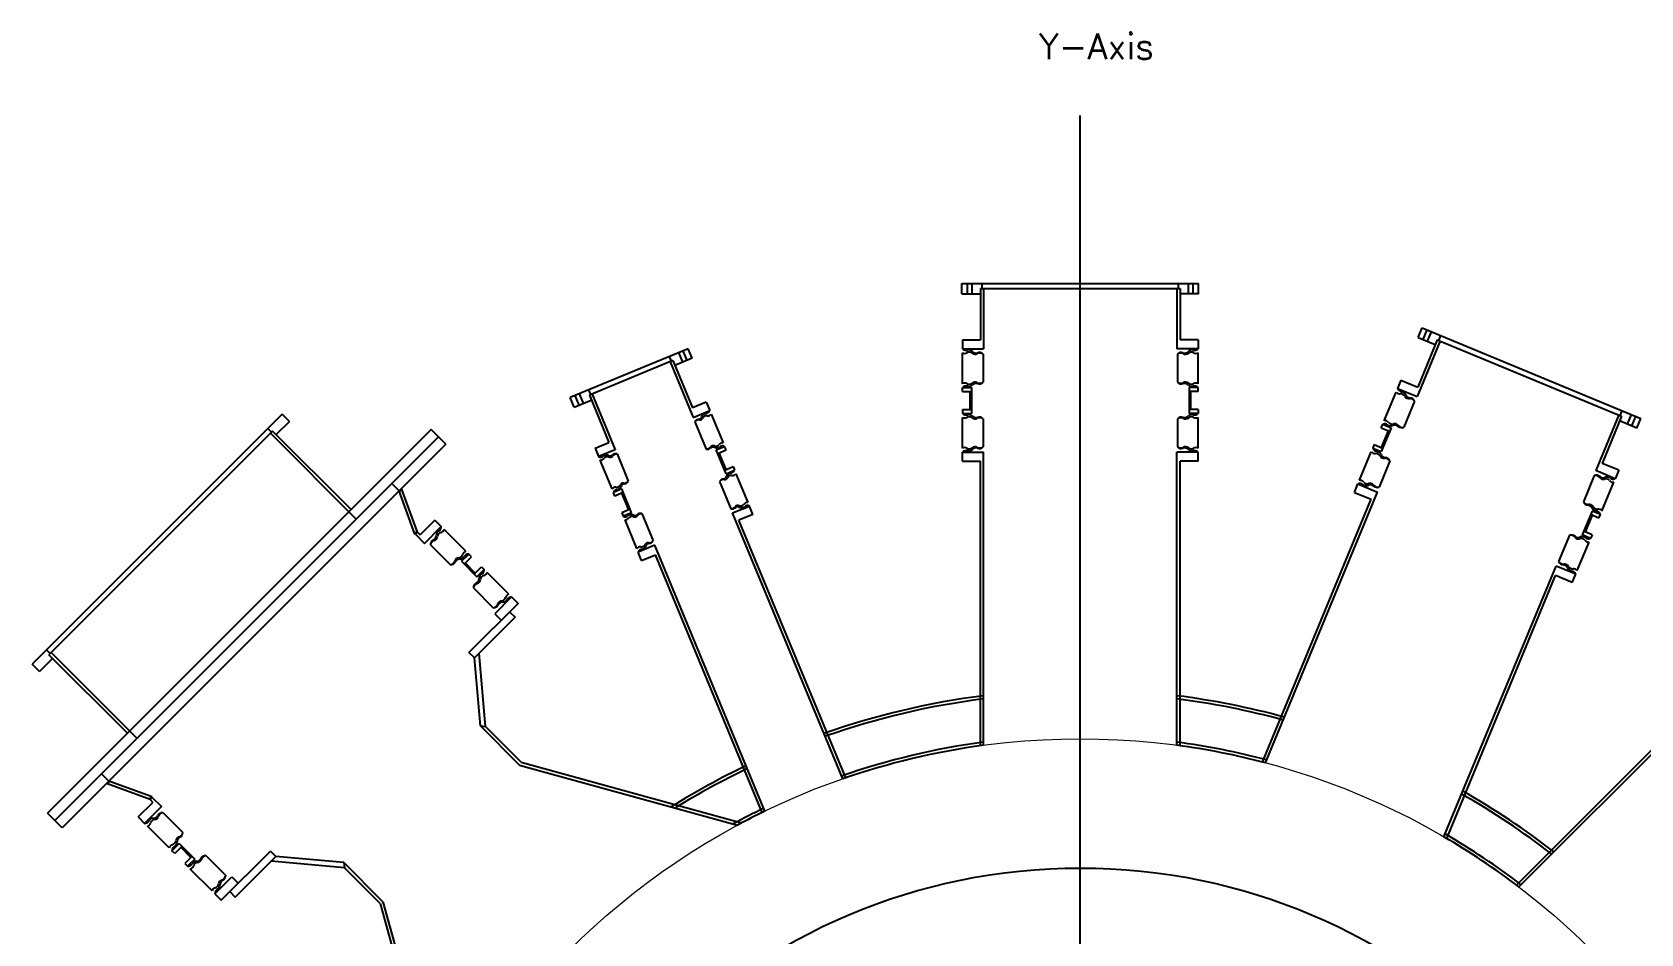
# Model space of a CAD drawing. Header units: millimetres. Extents: x -4562 to 17216, y -5211 to 6025.
# Drawn here: x -4056 to 2169, y 2045 to 5534 of the extents above; entities that cross this region are included whole.
import ezdxf
from ezdxf.lldxf.tags import DXFTag

# ---------------------------------------------------------------- set-up
doc = ezdxf.new("R2010")
doc.units = ezdxf.units.MM
for name, color, linetype in [('C', 1, 'CENTER'), ('D', 6, 'HIDDEN'), ('VV', 4, 'PHANTOM'), ('도면층7', 7, 'Continuous')]:
    doc.layers.add(name, color=color, linetype=linetype)
doc.styles.add('s', font='romans.shx', dxfattribs={"width": 0.75, "oblique": 10, "bigfont": 'whgtxt.shx'})
doc.styles.get("Standard").update_dxf_attribs({"font": 'txt.shx', "bigfont": 'whgtxt.shx'})
tags = doc.linetypes.add('CENTER', pattern=[50.8, 31.75, -6.35, 6.35, -6.35]).pattern_tags.tags
tags[10:11] = [DXFTag(74, 4), DXFTag(75, 0), DXFTag(340, '0'), DXFTag(46, 1.0), DXFTag(50, 0.0), DXFTag(44, 0.0), DXFTag(45, 0.0)]
tags[8:9] = [DXFTag(74, 4), DXFTag(75, 0), DXFTag(340, '0'), DXFTag(46, 1.0), DXFTag(50, 0.0), DXFTag(44, 0.0), DXFTag(45, 0.0)]
tags[6:7] = [DXFTag(74, 4), DXFTag(75, 0), DXFTag(340, '0'), DXFTag(46, 1.0), DXFTag(50, 0.0), DXFTag(44, 0.0), DXFTag(45, 0.0)]
tags[4:5] = [DXFTag(74, 4), DXFTag(75, 0), DXFTag(340, '0'), DXFTag(46, 1.0), DXFTag(50, 0.0), DXFTag(44, 0.0), DXFTag(45, 0.0)]
tags = doc.linetypes.add('HIDDEN', pattern=[3, 2, -1]).pattern_tags.tags
tags[6:7] = [DXFTag(74, 4), DXFTag(75, 0), DXFTag(340, '0'), DXFTag(46, 1.0), DXFTag(50, 0.0), DXFTag(44, 0.0), DXFTag(45, 0.0)]
tags[4:5] = [DXFTag(74, 4), DXFTag(75, 0), DXFTag(340, '0'), DXFTag(46, 1.0), DXFTag(50, 0.0), DXFTag(44, 0.0), DXFTag(45, 0.0)]
tags = doc.linetypes.add('PHANTOM', pattern=[17.5, 10, -1.5, 1.5, -1.5, 1.5, -1.5]).pattern_tags.tags
tags[14:15] = [DXFTag(74, 4), DXFTag(75, 0), DXFTag(340, '0'), DXFTag(46, 1.0), DXFTag(50, 0.0), DXFTag(44, 0.0), DXFTag(45, 0.0)]
tags[12:13] = [DXFTag(74, 4), DXFTag(75, 0), DXFTag(340, '0'), DXFTag(46, 1.0), DXFTag(50, 0.0), DXFTag(44, 0.0), DXFTag(45, 0.0)]
tags[10:11] = [DXFTag(74, 4), DXFTag(75, 0), DXFTag(340, '0'), DXFTag(46, 1.0), DXFTag(50, 0.0), DXFTag(44, 0.0), DXFTag(45, 0.0)]
tags[8:9] = [DXFTag(74, 4), DXFTag(75, 0), DXFTag(340, '0'), DXFTag(46, 1.0), DXFTag(50, 0.0), DXFTag(44, 0.0), DXFTag(45, 0.0)]
tags[6:7] = [DXFTag(74, 4), DXFTag(75, 0), DXFTag(340, '0'), DXFTag(46, 1.0), DXFTag(50, 0.0), DXFTag(44, 0.0), DXFTag(45, 0.0)]
tags[4:5] = [DXFTag(74, 4), DXFTag(75, 0), DXFTag(340, '0'), DXFTag(46, 1.0), DXFTag(50, 0.0), DXFTag(44, 0.0), DXFTag(45, 0.0)]
doc.dimstyles.new('AM_ISO$2', dxfattribs={"dimtxt": 3, "dimasz": 2.5, "dimexe": 1, "dimexo": 1, "dimgap": 1, "dimtad": 1, "dimdsep": 46, "dimtxsty": 's', "dimcen": 0, "dimclrd": 4, "dimclre": 4, "dimclrt": 3, "dimazin": 2, "dimtp": 0.1, "dimtm": 0.1, "dimtfac": 0.71, "dimtmove": 0, "dimatfit": 3, "dimfxl": 1, "dimlwd": 25, "dimlwe": 25, "dimarcsym": 0})

# ---------------------------------------------------------------- blocks, each defined once
blk = doc.blocks.new('*D153')
at = {"layer": 'D', "color": 4, "lineweight": 25}
blk.add_line((13177.5, 3545.3), (13817.5, 3782), dxfattribs=at)
blk.add_arc((3714.3, 44.7), 10737.3, 20.76691, 23.83309, dxfattribs=at)
at = {"layer": 'D', "color": 4}
for points in [[(13522.7, 4377.5), (13549.3, 4389.4), (13500.3, 4463.3)], [(13767.7, 3857), (13740.3, 3846.7), (13784.7, 3769.9)]]:
    blk.add_solid(points, dxfattribs=at)
at = {"layer": 'Defpoints', "color": 0}
for p in [(14488.2, 4909.4), (13695.3, 4003.2), (13144.6, 3533.1), (603, -1106.1), (-1447.7, -2286)]:
    blk.add_point(p, dxfattribs=at)
at = {"layer": 'D', "color": 3, "insert": (13729.5, 4152.3), "char_height": 105, "attachment_point": 5, "rotation": 292.3, "style": 's'}
blk.add_mtext('4°', dxfattribs=at)
blk = doc.blocks.new('*D154')
at = {"layer": 'D', "color": 4, "lineweight": 25}
blk.add_line((12598, 4828.1), (13199.3, 5151.9), dxfattribs=at)
blk.add_arc((3714.3, 44.7), 10737.5, 24.7669, 27.8331, dxfattribs=at)
at = {"layer": 'D', "color": 4}
for points in [[(13196.7, 5051.2), (13222.5, 5064.9), (13168.4, 5135.3)], [(13477.5, 4549.1), (13450.9, 4536.9), (13500.5, 4463.4)]]:
    blk.add_solid(points, dxfattribs=at)
at = {"layer": 'Defpoints', "color": 0}
for p in [(14488.2, 4909.4), (12567.2, 4811.5), (13395, 4689.9), (-1447.7, -2286), (-1128.2, -2562.7)]:
    blk.add_point(p, dxfattribs=at)
at = {"layer": 'D', "color": 3, "insert": (13418.8, 4841), "char_height": 105, "attachment_point": 5, "rotation": 296.3, "style": 's'}
blk.add_mtext('4°', dxfattribs=at)

msp = doc.modelspace()

# ---------------------------------------------------------------- linework, layer by layer
at = {"color": 4}
msp.add_line((0, 0), (0, 5211.435), dxfattribs=at)
at = {"layer": 'C'}
msp.add_circle((0, 0), 2300, dxfattribs=at)
at = {"layer": 'VV', "color": 4, "linetype": 'PHANTOM'}
for p, q in [((-458, 4562), (458, 4562)), ((-458, 4522), (-458, 4562)), ((-437, 4522), (-437, 4562)), ((-419, 4522), (-419, 4562)), ((-380, 4542), (-380, 4562)), ((380, 4542), (380, 4562)), ((419, 4522), (419, 4562)), ((437, 4522), (437, 4562)), ((458, 4522), (458, 4562)), ((-458, 4522), (-386, 4522)), ((-386, 4542), (386, 4542)), ((-386, 4542), (-386, 4344)), ((-374, 4542), (-374, 4309)), ((374, 4542), (374, 4309)), ((386, 4542), (386, 4344)), ((458, 4522), (386, 4522)), ((1307.358, 4353.052), (1322.665, 4390.007)), ((1322.665, 4390.007), (2168.939, 4039.469)), ((1326.759, 4345.016), (1342.066, 4381.971)), ((1343.389, 4338.128), (1358.696, 4375.083)), ((1387.074, 4341.681), (1394.728, 4360.158)), ((-1517.604, 4309.261), (-1974, 4120.216)), ((-1521.698, 4264.27), (-1537.005, 4301.225)), ((-1502.296, 4272.306), (-1517.604, 4309.261)), ((-456, 4344), (-456, 4309)), ((-456, 4344), (-386, 4344)), ((-456, 4309), (-374, 4309)), ((456, 4309), (374, 4309)), ((456, 4344), (386, 4344)), ((456, 4344), (456, 4309)), ((1392.617, 4339.384), (1303.452, 4124.121)), ((1381.531, 4343.977), (1305.759, 4161.048)), ((1307.358, 4353.052), (1373.877, 4325.499)), ((1381.531, 4343.977), (2094.766, 4048.545)), ((-1576.469, 4263.23), (-1899.827, 4129.291)), ((-1582.013, 4260.934), (-1589.666, 4279.412)), ((-1587.556, 4258.638), (-1498.391, 4043.374)), ((-1576.469, 4263.23), (-1500.698, 4080.302)), ((-1502.296, 4272.306), (-1568.816, 4244.753)), ((-1538.328, 4257.381), (-1553.635, 4294.337)), ((-456, 4173.596), (-456, 4293.681)), ((-376, 4288.61), (-376, 4179.39)), ((376, 4288.61), (376, 4179.39)), ((456, 4173.596), (456, 4293.681)), ((1241.088, 4187.836), (1227.694, 4155.501)), ((1241.088, 4187.836), (1305.759, 4161.048)), ((-1958.693, 4083.26), (-1974, 4120.216)), ((-1958.693, 4083.26), (-1892.173, 4110.814)), ((-1939.291, 4091.297), (-1954.599, 4128.252)), ((-1922.661, 4098.185), (-1937.969, 4135.14)), ((-1894.284, 4131.587), (-1901.937, 4150.065)), ((-1899.827, 4129.291), (-1824.056, 3946.363)), ((-1888.741, 4133.883), (-1799.575, 3918.62)), ((-456, 4159), (-421, 4159)), ((-456, 4144), (-456, 4159)), ((-456, 4144), (-421, 4144)), ((-427, 4144), (-427, 4074)), ((-421, 4159), (-421, 4059)), ((421, 4159), (421, 4059)), ((456, 4159), (421, 4159)), ((456, 4144), (421, 4144)), ((427, 4144), (427, 4074)), ((456, 4144), (456, 4159)), ((1175.877, 4030.403), (1221.831, 4141.347)), ((1227.694, 4155.501), (1303.452, 4124.121)), ((-3088.642, 4055.964), (-4055.964, 3088.642)), ((-3060.358, 4027.68), (-3088.642, 4055.964)), ((-1447.113, 4102.498), (-1500.698, 4080.302)), ((-1498.391, 4043.374), (-1433.719, 4070.162)), ((-1447.113, 4102.498), (-1433.719, 4070.162)), ((-1428.091, 4056.575), (-1381.944, 3945.167)), ((-456, 4074), (-421, 4074)), ((-456, 4074), (-456, 4059)), ((-456, 4059), (-421, 4059)), ((456, 4074), (421, 4074)), ((456, 4059), (421, 4059)), ((456, 4074), (456, 4059)), ((1293.801, 4106.048), (1252.005, 4005.142)), ((2083.679, 4053.137), (1994.514, 3837.873)), ((2094.766, 4048.545), (2018.994, 3865.617)), ((2089.222, 4050.841), (2096.876, 4069.319)), ((2117.6, 4017.439), (2132.907, 4054.394)), ((2134.23, 4010.551), (2149.537, 4047.506)), ((-2511.643, 3996.568), (-3996.568, 2511.643)), ((-3125.412, 3990.911), (-3990.911, 3125.412)), ((-3129.655, 3986.668), (-3143.797, 4000.81)), ((-2821.356, 3686.855), (-3125.412, 3990.911)), ((-3060.358, 4027.68), (-3111.27, 3976.769)), ((-2455.075, 3939.999), (-2511.643, 3996.568)), ((-1491.585, 4026.944), (-1447.794, 3921.223)), ((-456, 3924.319), (-456, 4043.681)), ((-376, 4038.61), (-376, 3929.39)), ((376, 4038.61), (376, 3929.39)), ((456, 3924.319), (456, 4043.681)), ((1202.627, 4003.525), (1164.359, 3911.137)), ((1164.551, 4003.06), (1170.291, 4016.919)), ((1164.551, 4003.06), (1196.887, 3989.667)), ((1191.344, 3991.963), (1164.556, 3927.291)), ((1170.291, 4016.919), (1202.627, 4003.525)), ((2153.631, 4002.514), (2087.112, 4030.067)), ((2153.631, 4002.514), (2168.939, 4039.469)), ((-2483.359, 3968.283), (-3968.283, 2483.359)), ((-2455.075, 3939.999), (-3939.999, 2455.075)), ((-2801.557, 3650.085), (-3133.897, 3982.425)), ((-1877.641, 3924.167), (-1824.056, 3946.363)), ((-1877.641, 3924.167), (-1864.247, 3891.832)), ((-1408.652, 3918.186), (-1376.316, 3931.58)), ((-1370.576, 3917.722), (-1376.316, 3931.58)), ((1137.763, 3938.389), (1132.023, 3924.531)), ((1132.023, 3924.531), (1164.359, 3911.137)), ((1137.763, 3938.389), (1170.099, 3924.995)), ((-1799.575, 3918.62), (-1864.247, 3891.832)), ((-1858.619, 3878.245), (-1812.472, 3766.837)), ((-1792.77, 3902.189), (-1748.978, 3796.468)), ((-1370.384, 3825.798), (-1408.652, 3918.186)), ((-1402.912, 3904.328), (-1370.576, 3917.722)), ((-1370.581, 3841.953), (-1397.369, 3906.624)), ((-456, 3909), (-374, 3909)), ((-456, 3874), (-456, 3909)), ((-456, 3874), (-386, 3874)), ((-386, 2773.266), (-386, 3874)), ((-374, 2774.91), (-374, 3909)), ((374, 2774.91), (374, 3909)), ((456, 3909), (374, 3909)), ((456, 3874), (386, 3874)), ((386, 2773.266), (386, 3874)), ((456, 3874), (456, 3909)), ((1080.483, 3800.102), (1126.161, 3910.377)), ((1198.13, 3875.078), (1156.334, 3774.172)), ((2083.666, 3838.829), (2018.994, 3865.617)), ((-1376.124, 3839.657), (-1343.788, 3853.05)), ((-1370.384, 3825.798), (-1338.048, 3839.192)), ((-1343.788, 3853.05), (-1338.048, 3839.192)), ((-1332.42, 3825.605), (-1286.274, 3714.197)), ((1988.559, 3818.27), (1946.762, 3717.364)), ((2070.272, 3806.493), (1994.514, 3837.873)), ((2083.666, 3838.829), (2070.272, 3806.493)), ((-2635.905, 3759.169), (-2664.189, 3787.453)), ((-2635.905, 3759.169), (-2624.545, 3763.036)), ((-2576.349, 3595.541), (-2635.905, 3759.169)), ((-2565.03, 3599.527), (-2626.542, 3768.531)), ((-1774.509, 3766.644), (-1806.844, 3753.25)), ((-1801.104, 3739.392), (-1806.844, 3753.25)), ((-1768.768, 3752.785), (-1801.104, 3739.392)), ((-1736.24, 3674.256), (-1774.509, 3766.644)), ((-1747.524, 3685.818), (-1774.312, 3750.489)), ((-1395.914, 3795.974), (-1352.123, 3690.253)), ((716.381, 2706.806), (1150.379, 3754.569)), ((1061.227, 3753.613), (1074.62, 3785.949)), ((1061.227, 3753.613), (1125.898, 3726.825)), ((1074.62, 3785.949), (1150.379, 3754.569)), ((2018.455, 3681.396), (2064.41, 3792.34)), ((-1741.98, 3688.114), (-1774.316, 3674.72)), ((-1774.316, 3674.72), (-1768.576, 3660.862)), ((-1736.24, 3674.256), (-1768.576, 3660.862)), ((-1345.317, 3673.822), (-1280.646, 3700.61)), ((-919.104, 2644.853), (-1345.317, 3673.822)), ((-1267.252, 3668.275), (-1280.646, 3700.61)), ((704.665, 2709.879), (1125.898, 3726.825)), ((1980.534, 3681.305), (1942.265, 3588.917)), ((2012.869, 3667.911), (1980.534, 3681.305)), ((-2497.501, 3645.843), (-2554.07, 3589.274)), ((-2537.806, 3556.04), (-2472.752, 3621.094)), ((-2497.501, 3645.843), (-2472.752, 3621.094)), ((-1762.948, 3647.275), (-1716.801, 3535.867)), ((-1697.099, 3671.219), (-1653.308, 3565.498)), ((-1267.252, 3668.275), (-1320.837, 3646.079)), ((-907.74, 2648.775), (-1320.837, 3646.079)), ((1980.337, 3665.151), (1953.549, 3600.479)), ((2007.129, 3654.053), (1974.793, 3667.447)), ((2007.129, 3654.053), (2012.869, 3667.911)), ((-2565.03, 3599.527), (-2576.39, 3595.66)), ((-2575.49, 3593.016), (-2576.39, 3595.66)), ((-2573.515, 3591.042), (-2575.49, 3593.016)), ((-2565.03, 3599.527), (-2573.515, 3591.042)), ((-2573.162, 3591.395), (-2537.806, 3556.04)), ((-2564.676, 3599.881), (-2554.07, 3589.274)), ((-2514.903, 3550.107), (-2437.673, 3472.877)), ((-2377.519, 3525.86), (-2461.92, 3610.261)), ((-1646.502, 3549.068), (-1711.173, 3522.28)), ((-1220.289, 2520.098), (-1646.502, 3549.068)), ((1892.888, 3587.3), (1851.091, 3486.394)), ((1923.061, 3451.095), (1968.739, 3561.37)), ((1974.601, 3575.523), (1942.265, 3588.917)), ((1980.341, 3589.382), (1948.006, 3602.775)), ((1980.341, 3589.382), (1974.601, 3575.523)), ((-2394.971, 3486.744), (-2366.686, 3515.028)), ((-2394.971, 3486.744), (-2334.867, 3426.639)), ((-2384.364, 3476.137), (-2356.08, 3504.421)), ((-2356.08, 3504.421), (-2366.686, 3515.028)), ((-1697.78, 3489.944), (-1711.173, 3522.28)), ((-1697.78, 3489.944), (-1644.195, 3512.14)), ((-1231.098, 2514.836), (-1644.195, 3512.14)), ((-2380.121, 3480.38), (-2341.231, 3441.489)), ((-2345.473, 3437.246), (-2317.189, 3465.53)), ((-2334.867, 3426.639), (-2306.582, 3454.924)), ((-2317.189, 3465.53), (-2306.582, 3454.924)), ((-2211.349, 3359.69), (-2295.75, 3444.091)), ((1407.443, 2420.559), (1841.44, 3468.321)), ((1417.9, 2414.448), (1839.133, 3431.394)), ((1903.805, 3404.606), (1839.133, 3431.394)), ((1917.199, 3436.941), (1841.44, 3468.321)), ((1903.805, 3404.606), (1917.199, 3436.941)), ((-2348.733, 3383.937), (-2271.503, 3306.707)), ((-2175.768, 3324.109), (-2365.664, 3134.213)), ((-2200.516, 3348.858), (-2265.57, 3283.804)), ((-2200.516, 3348.858), (-2175.768, 3324.109)), ((-2187.435, 3270.015), (-2344.45, 3113)), ((-2265.57, 3283.804), (-2240.821, 3259.055)), ((-2208.648, 3291.229), (-2187.435, 3270.015)), ((-3986.668, 3129.655), (-4000.81, 3143.797)), ((-3686.855, 2821.356), (-3990.911, 3125.412)), ((-3650.085, 2801.557), (-3982.425, 3133.897)), ((-2344.45, 3113), (-2365.664, 3134.213)), ((-2321.476, 2850.398), (-2344.45, 3113)), ((-2301.102, 2846.995), (-2325.989, 3131.461)), ((-4027.68, 3060.358), (-4055.964, 3088.642)), ((-4027.68, 3060.358), (-3976.769, 3111.27)), ((1688.052, 2233.938), (2466.388, 3012.275)), ((1697.7, 2226.615), (2499.622, 3028.538)), ((-2321.476, 2850.398), (-2301.102, 2846.995)), ((-2169.494, 2698.417), (-2321.476, 2850.398)), ((-2163.251, 2709.144), (-2301.102, 2846.995)), ((-2169.494, 2698.417), (-1326.044, 2466.092)), ((-2163.251, 2709.144), (-1310.661, 2474.302)), ((-3759.169, 2635.905), (-3787.453, 2664.189)), ((-3599.527, 2565.03), (-3768.531, 2626.542)), ((-3759.169, 2635.905), (-3763.036, 2624.545)), ((-3595.541, 2576.349), (-3759.169, 2635.905)), ((-3645.843, 2497.501), (-3589.274, 2554.07)), ((-3599.881, 2564.676), (-3589.274, 2554.07)), ((-3599.527, 2565.03), (-3595.66, 2576.39)), ((-3599.527, 2565.03), (-3591.042, 2573.515)), ((-3593.016, 2575.49), (-3595.66, 2576.39)), ((-3591.042, 2573.515), (-3593.016, 2575.49)), ((-3591.395, 2573.162), (-3556.04, 2537.806)), ((-3939.999, 2455.075), (-3996.568, 2511.643)), ((-3645.843, 2497.501), (-3621.094, 2472.752)), ((-3556.04, 2537.806), (-3621.094, 2472.752)), ((-3550.107, 2514.903), (-3472.877, 2437.673)), ((-3525.86, 2377.519), (-3610.261, 2461.92)), ((-3486.744, 2394.971), (-3515.028, 2366.686)), ((-3504.421, 2356.08), (-3515.028, 2366.686)), ((-3476.137, 2384.364), (-3504.421, 2356.08)), ((-3486.744, 2394.971), (-3426.639, 2334.867)), ((-3480.38, 2380.121), (-3441.489, 2341.231)), ((-3324.109, 2175.768), (-3134.213, 2365.664)), ((-3113, 2344.45), (-3134.213, 2365.664)), ((-3437.246, 2345.473), (-3465.53, 2317.189)), ((-3465.53, 2317.189), (-3454.924, 2306.582)), ((-3426.639, 2334.867), (-3454.924, 2306.582)), ((-3383.937, 2348.733), (-3306.707, 2271.503)), ((-3270.015, 2187.435), (-3113, 2344.45)), ((-2846.995, 2301.102), (-3131.461, 2325.989)), ((-2850.398, 2321.476), (-3113, 2344.45)), ((-2850.398, 2321.476), (-2846.995, 2301.102)), ((-2698.417, 2169.494), (-2850.398, 2321.476)), ((-3359.69, 2211.349), (-3444.091, 2295.75)), ((-3348.858, 2200.516), (-3283.804, 2265.57)), ((-3283.804, 2265.57), (-3259.055, 2240.821)), ((-2709.144, 2163.251), (-2846.995, 2301.102)), ((-3348.858, 2200.516), (-3324.109, 2175.768)), ((-3291.229, 2208.648), (-3270.015, 2187.435)), ((-2709.144, 2163.251), (-2474.302, 1310.661)), ((-2698.417, 2169.494), (-2466.092, 1326.044))]:
    msp.add_line(p, q, dxfattribs=at)
for centre, radius, start, end in [((-442.584, 4320.935), 17.957, 221.6582461, 289.3417539), ((-429.751, 4278.67), 17.332, 49.4901253, 119.9704167), ((-432.34, 4281.759), 22.644, 48.5211035, 100.9394385), ((-403.926, 4310.66), 17.957, 221.6582461, 289.3417539), ((403.926, 4310.66), 17.957, 250.6582461, 318.3417539), ((432.34, 4281.759), 22.644, 79.0605615, 131.4788965), ((429.751, 4278.67), 17.332, 60.0295833, 130.5098747), ((442.584, 4320.935), 17.957, 250.6582461, 318.3417539), ((-447.208, 4309.338), 17.957, 240.6854985, 299.3417539), ((-407.353, 4305.932), 17.957, 231.6582461, 299.3417539), ((-388.715, 4270.003), 22.536, 55.652198, 115.8850306), ((-391.38, 4272.269), 22.441, 46.7364329, 107.1004172), ((391.38, 4272.269), 22.441, 72.8995828, 133.2635671), ((388.715, 4270.003), 22.536, 64.1149694, 124.347802), ((407.353, 4305.932), 17.957, 240.6582461, 308.3417539), ((447.208, 4309.338), 17.957, 240.6582461, 299.3145015), ((-447.208, 4158.662), 17.957, 60.6582461, 119.3145015), ((-429.751, 4189.33), 17.332, 240.0295833, 310.5098747), ((-407.353, 4162.068), 17.957, 60.6582461, 128.3417539), ((-403.926, 4157.34), 17.957, 70.6582461, 138.3417539), ((-388.715, 4197.997), 22.536, 244.1149694, 304.347802), ((-391.38, 4195.731), 22.441, 252.8995828, 313.2635671), ((388.715, 4197.997), 22.536, 235.652198, 295.8850306), ((391.38, 4195.731), 22.441, 226.7364329, 287.1004172), ((403.926, 4157.34), 17.957, 41.6582461, 109.3417539), ((407.353, 4162.068), 17.957, 51.6582461, 119.3417539), ((429.751, 4189.33), 17.332, 229.4901253, 299.9704167), ((447.208, 4158.662), 17.957, 60.6854985, 119.3417539), ((-442.584, 4147.065), 17.957, 70.6582461, 138.3417539), ((-432.34, 4186.241), 22.644, 259.0605615, 311.4788965), ((432.34, 4186.241), 22.644, 228.5211035, 280.9394385), ((442.584, 4147.065), 17.957, 41.6582461, 109.3417539), ((1235.945, 4152.448), 17.957, 218.1854985, 276.8417539), ((1244.656, 4161.393), 17.957, 199.1582461, 266.8417539), ((1240.338, 4117.434), 17.332, 26.9901253, 97.4704167), ((1239.129, 4121.279), 22.644, 26.0211035, 78.4394385), ((1271.464, 4134.049), 17.957, 209.1582461, 276.8417539), ((1276.44, 4137.106), 17.957, 199.1582461, 266.8417539), ((1274.934, 4093.724), 22.536, 33.152198, 93.3850306), ((1273.339, 4096.836), 22.441, 24.2364329, 84.6004172), ((-1474.974, 4047.848), 10.789, 268.3317977, 354.6740868), ((-1444.696, 4037.31), 21.739, 101.5605615, 153.9788965), ((-1445.857, 4033.619), 16.639, 82.5295833, 153.0098747), ((-1450.003, 4075.819), 17.238, 273.1582461, 340.8417539), ((-1441.641, 4067.232), 17.238, 263.1582461, 321.8145015), ((-442.584, 4070.935), 17.957, 221.6582461, 289.3417539), ((-432.34, 4031.759), 22.644, 48.5211035, 100.9394385), ((-403.926, 4060.66), 17.957, 221.6582461, 289.3417539), ((403.926, 4060.66), 17.957, 250.6582461, 318.3417539), ((432.34, 4031.759), 22.644, 79.0605615, 131.4788965), ((442.584, 4070.935), 17.957, 250.6582461, 318.3417539), ((-1473.261, 4015.616), 21.543, 95.3995828, 148.2745312), ((-1474.792, 4012.628), 21.635, 86.6149694, 140.1380173), ((-1470.741, 4044.425), 10.57, 254.7880316, 342.0651116), ((-447.208, 4059.338), 17.957, 240.6854985, 299.3417539), ((-429.751, 4028.67), 17.332, 49.4901253, 119.9704167), ((-407.353, 4055.932), 17.957, 231.6582461, 299.3417539), ((-388.715, 4020.003), 22.536, 55.652198, 115.8850306), ((-391.38, 4022.269), 22.441, 46.7364329, 107.1004172), ((391.38, 4022.269), 22.441, 72.8995828, 133.2635671), ((388.715, 4020.003), 22.536, 64.1149694, 124.347802), ((407.353, 4055.932), 17.957, 240.6582461, 308.3417539), ((429.751, 4028.67), 17.332, 60.0295833, 130.5098747), ((447.208, 4059.338), 17.957, 240.6582461, 299.3145015), ((1178.118, 4000.758), 17.957, 48.1582461, 115.8417539), ((1178.284, 4013.242), 17.957, 38.1582461, 96.8145015), ((1202.575, 4033.031), 22.644, 236.5605615, 288.9788965), ((1206.149, 4034.895), 17.332, 217.5295833, 288.0098747), ((1217.766, 3995.457), 17.957, 48.1582461, 115.8417539), ((1216.41, 4001.137), 17.957, 38.1582461, 105.8417539), ((1244.049, 4026.125), 22.441, 230.3995828, 290.7635671), ((1247.378, 4027.198), 22.536, 221.6149694, 281.847802), ((-1446.042, 3943.22), 21.635, 264.8619827, 318.3850306), ((-1442.847, 3942.19), 21.543, 256.7254688, 309.6004172), ((-1420.694, 3923.601), 10.57, 62.9348884, 150.2119684), ((-1421.267, 3918.187), 10.789, 50.3259132, 136.6682023), ((-1410.74, 3948.837), 16.639, 251.9901253, 322.4704167), ((-1407.309, 3947.048), 21.739, 251.0211035, 303.4394385), ((-1383.99, 3928.051), 17.238, 83.1854985, 141.8417539), ((-1383.83, 3916.066), 17.238, 64.1582461, 131.8417539), ((-447.208, 3908.662), 17.957, 60.6582461, 119.3145015), ((-429.751, 3939.33), 17.332, 240.0295833, 310.5098747), ((-407.353, 3912.068), 17.957, 60.6582461, 128.3417539), ((-403.926, 3907.34), 17.957, 70.6582461, 138.3417539), ((-388.715, 3947.997), 22.536, 244.1149694, 304.347802), ((-391.38, 3945.731), 22.441, 252.8995828, 313.2635671), ((391.38, 3945.731), 22.441, 226.7364329, 287.1004172), ((388.715, 3947.997), 22.536, 235.652198, 295.8850306), ((403.926, 3907.34), 17.957, 41.6582461, 109.3417539), ((407.353, 3912.068), 17.957, 51.6582461, 119.3417539), ((429.751, 3939.33), 17.332, 229.4901253, 299.9704167), ((447.208, 3908.662), 17.957, 60.6854985, 119.3417539), ((1148.985, 3930.424), 17.957, 199.1582461, 266.8417539), ((-1856.733, 3907.346), 17.238, 244.1582461, 311.8417539), ((-1856.573, 3895.361), 17.238, 263.1854985, 321.8417539), ((-1833.254, 3876.364), 21.739, 71.0211035, 123.4394385), ((-1829.823, 3874.575), 16.639, 71.9901253, 142.4704167), ((-1819.297, 3905.225), 10.789, 230.3259132, 316.6682023), ((-1819.869, 3899.811), 10.57, 242.9348884, 330.2119684), ((-1797.716, 3881.222), 21.543, 76.7254688, 129.6004172), ((-1794.521, 3880.192), 21.635, 84.8619827, 138.3850306), ((-442.584, 3897.065), 17.957, 70.6582461, 138.3417539), ((-432.34, 3936.241), 22.644, 259.0605615, 311.4788965), ((432.34, 3936.241), 22.644, 228.5211035, 280.9394385), ((442.584, 3897.065), 17.957, 41.6582461, 109.3417539), ((1140.275, 3921.478), 17.957, 218.1854985, 276.8417539), ((1144.667, 3886.464), 17.332, 26.9901253, 97.4704167), ((1143.458, 3890.309), 22.644, 26.0211035, 78.4394385), ((1175.793, 3903.079), 17.957, 209.1582461, 276.8417539), ((1180.769, 3906.136), 17.957, 199.1582461, 266.8417539), ((1179.263, 3862.754), 22.536, 33.152198, 93.3850306), ((1177.668, 3865.866), 22.441, 24.2364329, 84.6004172), ((-1377.59, 3784.646), 21.543, 95.3995828, 148.2745312), ((-1379.121, 3781.658), 21.635, 86.6149694, 140.1380173), ((-1379.303, 3816.878), 10.789, 268.3317977, 354.6740868), ((-1375.07, 3813.455), 10.57, 254.7880316, 342.0651116), ((-1349.025, 3806.34), 21.739, 101.5605615, 153.9788965), ((-1350.187, 3802.649), 16.639, 82.5295833, 153.0098747), ((-1354.332, 3844.849), 17.238, 273.1582461, 340.8417539), ((-1345.97, 3836.262), 17.238, 263.1582461, 321.8145015), ((1082.614, 3782.272), 17.957, 38.1582461, 96.8145015), ((1996.514, 3797.287), 22.441, 50.3995828, 110.7635671), ((1993.186, 3796.214), 22.536, 41.6149694, 101.847802), ((2024.154, 3822.275), 17.957, 218.1582461, 285.8417539), ((2022.797, 3827.955), 17.957, 228.1582461, 295.8417539), ((2034.414, 3788.517), 17.332, 37.5295833, 108.0098747), ((2037.988, 3790.381), 22.644, 56.5605615, 108.9788965), ((2062.279, 3810.17), 17.957, 218.1582461, 276.8145015), ((2062.445, 3822.654), 17.957, 228.1582461, 295.8417539), ((-1798.923, 3756.18), 17.238, 83.1582461, 141.8145015), ((-1790.561, 3747.593), 17.238, 93.1582461, 160.8417539), ((-1794.706, 3789.793), 16.639, 262.5295833, 333.0098747), ((-1795.867, 3786.102), 21.739, 281.5605615, 333.9788965), ((-1769.822, 3778.987), 10.57, 74.7880316, 162.0651116), ((-1765.589, 3775.564), 10.789, 88.3317977, 174.6740868), ((-1765.771, 3810.784), 21.635, 266.6149694, 320.1380173), ((-1767.302, 3807.796), 21.543, 275.3995828, 328.2745312), ((1082.447, 3769.788), 17.957, 48.1582461, 115.8417539), ((1106.904, 3802.061), 22.644, 236.5605615, 288.9788965), ((1110.478, 3803.925), 17.332, 217.5295833, 288.0098747), ((1122.096, 3764.487), 17.957, 48.1582461, 115.8417539), ((1120.739, 3770.167), 17.957, 38.1582461, 105.8417539), ((1148.378, 3795.155), 22.441, 230.3995828, 290.7635671), ((1151.707, 3796.228), 22.536, 221.6149694, 281.847802), ((-1350.372, 3712.25), 21.635, 264.8619827, 318.3850306), ((-1347.176, 3711.22), 21.543, 256.7254688, 309.6004172), ((-1325.023, 3692.631), 10.57, 62.9348884, 150.2119684), ((-1325.596, 3687.217), 10.789, 50.3259132, 136.6682023), ((-1315.069, 3717.867), 16.639, 251.9901253, 322.4704167), ((-1311.638, 3716.078), 21.739, 251.0211035, 303.4394385), ((-1288.319, 3697.081), 17.238, 83.1854985, 141.8417539), ((-1288.16, 3685.096), 17.238, 64.1582461, 131.8417539), ((1965.63, 3729.688), 22.536, 213.152198, 273.3850306), ((1967.225, 3726.576), 22.441, 204.2364329, 264.6004172), ((1964.124, 3686.306), 17.957, 19.1582461, 86.8417539), ((1969.1, 3689.363), 17.957, 29.1582461, 96.8417539), ((2001.435, 3702.133), 22.644, 206.0211035, 258.4394385), ((2000.225, 3705.978), 17.332, 206.9901253, 277.4704167), ((1995.907, 3662.018), 17.957, 19.1582461, 86.8417539), ((2004.618, 3670.964), 17.957, 38.1854985, 96.8417539), ((-2490.678, 3620.047), 17.957, 295.6582461, 3.3417539), ((-1761.062, 3676.376), 17.238, 244.1582461, 311.8417539), ((-1760.903, 3664.391), 17.238, 263.1854985, 321.8417539), ((-1737.584, 3645.394), 21.739, 71.0211035, 123.4394385), ((-1734.153, 3643.605), 16.639, 71.9901253, 142.4704167), ((-1723.626, 3674.255), 10.789, 230.3259132, 316.6682023), ((-1724.198, 3668.841), 10.57, 242.9348884, 330.2119684), ((-1702.045, 3650.252), 21.543, 76.7254688, 129.6004172), ((-1698.85, 3649.222), 21.635, 84.8619827, 138.3850306), ((-2492.473, 3549.427), 22.441, 117.8995828, 178.2635671), ((-2492.755, 3545.942), 22.536, 109.1149694, 169.347802), ((-2510.748, 3585.446), 17.957, 295.6582461, 3.3417539), ((-2504.981, 3584.525), 17.957, 285.6582461, 353.3417539), ((-2470.221, 3585.102), 22.644, 124.0605615, 176.4788965), ((-2469.867, 3581.086), 17.332, 105.0295833, 175.5098747), ((-2479.208, 3615.116), 17.957, 285.6582461, 344.3145015), ((-1699.035, 3558.823), 16.639, 262.5295833, 333.0098747), ((-1674.151, 3548.017), 10.57, 74.7880316, 162.0651116), ((-1669.918, 3544.594), 10.789, 88.3317977, 174.6740868), ((-1670.1, 3579.814), 21.635, 266.6149694, 320.1380173), ((-1671.631, 3576.826), 21.543, 275.3995828, 328.2745312), ((1900.843, 3566.317), 22.441, 50.3995828, 110.7635671), ((1897.515, 3565.244), 22.536, 41.6149694, 101.847802), ((1928.483, 3591.305), 17.957, 218.1582461, 285.8417539), ((1927.126, 3596.985), 17.957, 228.1582461, 295.8417539), ((1938.743, 3557.547), 17.332, 37.5295833, 108.0098747), ((1942.317, 3559.411), 22.644, 56.5605615, 108.9788965), ((1966.608, 3579.2), 17.957, 218.1582461, 276.8145015), ((1966.774, 3591.684), 17.957, 228.1582461, 295.8417539), ((-2441.839, 3495.025), 22.536, 280.652198, 340.8850306), ((-2403.255, 3482.799), 17.957, 96.6582461, 164.3417539), ((-2402.335, 3477.032), 17.957, 86.6582461, 154.3417539), ((-2406.694, 3517.913), 17.332, 274.4901253, 344.9704167), ((-2402.679, 3517.559), 22.644, 273.5211035, 325.9394385), ((-2372.664, 3508.572), 17.957, 105.6854985, 164.3417539), ((-2367.733, 3497.102), 17.957, 86.6582461, 154.3417539), ((-1703.252, 3525.21), 17.238, 83.1582461, 141.8145015), ((-1694.89, 3516.623), 17.238, 93.1582461, 160.8417539), ((-1700.196, 3555.132), 21.739, 281.5605615, 333.9788965), ((1871.554, 3495.606), 22.441, 204.2364329, 264.6004172), ((1869.959, 3498.718), 22.536, 213.152198, 273.3850306), ((-2438.353, 3495.308), 22.441, 271.7364329, 332.1004172), ((-2304.051, 3418.931), 22.644, 124.0605615, 176.4788965), ((-2303.697, 3414.916), 17.332, 105.0295833, 175.5098747), ((-2324.508, 3453.877), 17.957, 295.6582461, 3.3417539), ((-2313.038, 3448.946), 17.957, 285.6582461, 344.3145015), ((1868.453, 3455.336), 17.957, 19.1582461, 86.8417539), ((1873.429, 3458.393), 17.957, 29.1582461, 96.8417539), ((1905.764, 3471.163), 22.644, 206.0211035, 258.4394385), ((1904.554, 3475.008), 17.332, 206.9901253, 277.4704167), ((1900.237, 3431.049), 17.957, 19.1582461, 86.8417539), ((1908.947, 3439.994), 17.957, 38.1854985, 96.8417539), ((-2326.303, 3383.257), 22.441, 117.8995828, 178.2635671), ((-2326.585, 3379.772), 22.536, 109.1149694, 169.347802), ((-2344.578, 3419.275), 17.957, 295.6582461, 3.3417539), ((-2338.811, 3418.355), 17.957, 285.6582461, 353.3417539), ((-2275.669, 3328.855), 22.536, 280.652198, 340.8850306), ((-2272.183, 3329.137), 22.441, 271.7364329, 332.1004172), ((-2237.085, 3316.629), 17.957, 96.6582461, 164.3417539), ((-2236.165, 3310.862), 17.957, 86.6582461, 154.3417539), ((-2240.524, 3351.743), 17.332, 274.4901253, 344.9704167), ((-2236.509, 3351.389), 22.644, 273.5211035, 325.9394385), ((-2206.494, 3342.402), 17.957, 105.6854985, 164.3417539), ((-2201.563, 3330.932), 17.957, 86.6582461, 154.3417539), ((0, 0), 2990, 97.1855843, 109.3749685), ((0, 0), 2978, 97.2146927, 109.3623635), ((0, 0), 2990, 74.6855843, 82.8144157), ((0, 0), 2978, 74.7146927, 82.7853073), ((0, 0), 2812, 97.6430677, 109.1769381), ((0, 0), 2800, 97.6760206, 109.1626803), ((0, 0), 2812, 75.1430677, 82.3569323), ((0, 0), 2800, 75.1760206, 82.3239794), ((0, 0), 2990, 115.6250315, 121.9596463), ((0, 0), 2978, 115.6376365, 121.7466794), ((0, 0), 2978, 52.2146927, 60.2853073), ((0, 0), 2990, 52.1855843, 60.3144157), ((-3585.102, 2470.221), 22.644, 93.5211035, 145.9394385), ((-3585.446, 2510.748), 17.957, 266.6582461, 334.3417539), ((-3584.525, 2504.981), 17.957, 276.6582461, 344.3417539), ((-3549.427, 2492.473), 22.441, 91.7364329, 152.1004172), ((-3545.942, 2492.755), 22.536, 100.652198, 160.8850306), ((0, 0), 2812, 115.8230619, 118.5229433), ((0, 0), 2800, 115.8373197, 118.2673874), ((-3620.047, 2490.678), 17.957, 266.6582461, 334.3417539), ((-3615.116, 2479.208), 17.957, 285.6854985, 344.3417539), ((-3581.086, 2469.867), 17.332, 94.4901253, 164.9704167), ((-3495.025, 2441.839), 22.536, 289.1149694, 349.347802), ((-3495.308, 2438.353), 22.441, 297.8995828, 358.2635671), ((0, 0), 2812, 52.6430677, 59.8569323), ((-3508.572, 2372.664), 17.957, 105.6582461, 164.3145015), ((-3497.102, 2367.733), 17.957, 115.6582461, 183.3417539), ((-3517.913, 2406.694), 17.332, 285.0295833, 355.5098747), ((-3517.559, 2402.679), 22.644, 304.0605615, 356.4788965), ((-3482.799, 2403.255), 17.957, 105.6582461, 173.3417539), ((-3477.032, 2402.335), 17.957, 115.6582461, 183.3417539), ((0, 0), 2800, 52.6760206, 59.8239794), ((-3453.877, 2324.508), 17.957, 266.6582461, 334.3417539), ((-3448.946, 2313.038), 17.957, 285.6854985, 344.3417539), ((-3418.931, 2304.051), 22.644, 93.5211035, 145.9394385), ((-3414.916, 2303.697), 17.332, 94.4901253, 164.9704167), ((-3419.275, 2344.578), 17.957, 266.6582461, 334.3417539), ((-3418.355, 2338.811), 17.957, 276.6582461, 344.3417539), ((-3383.257, 2326.303), 22.441, 91.7364329, 152.1004172), ((-3379.772, 2326.585), 22.536, 100.652198, 160.8850306), ((-3316.629, 2237.085), 17.957, 105.6582461, 173.3417539), ((-3310.862, 2236.165), 17.957, 115.6582461, 183.3417539), ((-3328.855, 2275.669), 22.536, 289.1149694, 349.347802), ((-3329.137, 2272.183), 22.441, 297.8995828, 358.2635671), ((-3342.402, 2206.494), 17.957, 105.6582461, 164.3145015), ((-3330.932, 2201.563), 17.957, 115.6582461, 183.3417539), ((-3351.743, 2240.524), 17.332, 285.0295833, 355.5098747), ((-3351.389, 2236.509), 22.644, 304.0605615, 356.4788965)]:
    msp.add_arc(centre, radius, start, end, dxfattribs=at)
at = {"layer": '도면층7', "color": 136, "lineweight": 0}
msp.add_circle((0, 0), 2800, dxfattribs=at)

# ---------------------------------------------------------------- texts
at = {"layer": '도면층7', "color": 0, "linetype": 'ByBlock', "insert": (285.081, 5429.302), "char_height": 100, "attachment_point": 9}
msp.add_mtext('Y-Axis', dxfattribs=at)

# ---------------------------------------------------------------- dimensions: what is measured, and where the dimension line sits
at = {"layer": 'D'}
for base, line1, line2, picture, middle in [((13395.05, 4689.92), ((-1128.187, -2562.654), (12567.164, 4811.533)), ((14488.242, 4909.376), (-1447.72, -2285.987)), '*D154', (13418.789, 4841.013)), ((13695.28, 4003.222), ((14488.242, 4909.376), (-1447.72, -2285.987)), ((603.047, -1106.134), (13144.634, 3533.14)), '*D153', (13729.503, 4152.288))]:
    dim = msp.add_angular_dim_2l(base=base, line1=line1, line2=line2, dimstyle='AM_ISO$2', override={"dimscale": 35, "dimarcsym": 1}, dxfattribs=at)
    dim.commit()
    dim.dimension.update_dxf_attribs({"geometry": picture, "text_midpoint": middle})

doc.saveas('drawing.dxf')
